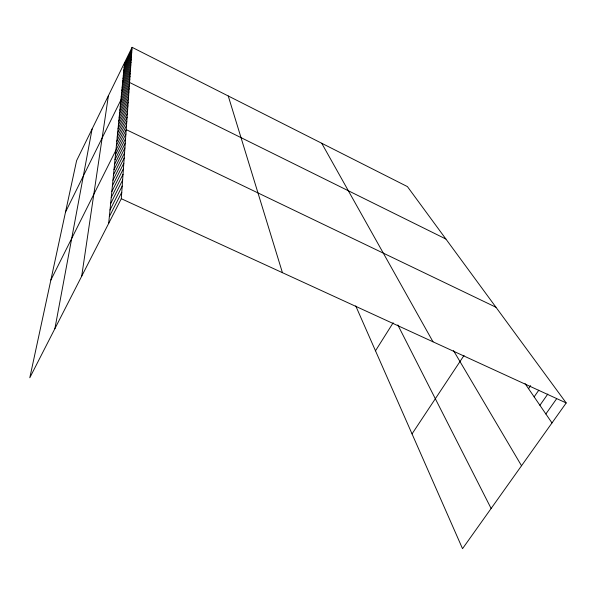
<?xml version="1.0" encoding="UTF-8"?>
<svg xmlns="http://www.w3.org/2000/svg" width="596" height="596" viewBox="0 0 596 596"><rect width="100%" height="100%" fill="white"/><g stroke="black" fill="none" stroke-linecap="round" stroke-linejoin="round"><path stroke-width="0.89" d="M132.081 47.33L76.601 160.659L29.8 377.752L121.301 198.706L132.081 47.33L407.426 186.608L566.2 402.956L462.526 548.67L355.738 305.904M108.673 223.418L124.586 62.632M81.689 276.216L108.405 95.688M54.892 328.657L92.097 129.012M124.341 65.135L131.91 49.684M124.087 67.698L131.738 52.083M123.826 70.313L131.567 54.534M123.566 72.988L131.388 57.045M123.297 75.722L131.202 59.615M123.014 78.516L131.016 62.245M122.731 81.384L130.829 64.927M122.441 84.312L130.628 67.683M122.15 87.314L130.427 70.499M121.845 90.383L130.226 73.382M121.532 93.527L130.017 76.34M121.211 96.753L129.801 79.372M65.523 212.049L129.578 82.479L445.905 239.033M120.556 103.346L129.354 85.563M120.228 106.721L129.131 88.737M119.885 110.171L128.9 91.978M119.535 113.717L128.661 95.315M119.17 117.352L128.423 98.727M118.805 121.077L128.17 102.236M118.425 124.907L127.916 105.835M118.038 128.84L127.648 109.537M117.636 132.878L127.38 113.337M117.226 137.028L127.104 117.241M116.801 141.289L126.814 121.256M116.369 145.677L126.523 125.391M50.861 280.06L126.218 129.637L495.961 307.253M115.46 154.841L125.912 134.011M114.991 159.624L125.585 138.518M114.499 164.548L125.257 143.159M114 169.622L124.914 147.95M113.478 174.859L124.564 152.881M112.949 180.26L124.206 157.97M112.398 185.833L123.826 163.23M111.825 191.584L123.439 168.661M111.236 197.529L123.044 174.27M110.632 203.676L122.627 180.066M109.999 210.03L122.202 186.064M109.351 216.609L121.763 192.277M375.487 350.813L393.151 322.786M412.037 433.888L464.038 355.425M528.533 388.681L530.649 385.634M534.143 396.862L538.799 390.194M539.909 405.295L547.813 394.045M545.861 413.974L556.59 398.798M121.301 198.706L566.2 402.956M525.069 383.623L551.993 422.929M453.534 350.634L521.522 465.744M321.713 143.249L433.016 341.813M397.815 324.932L491.119 508.477M228.246 95.978L282.43 272.677"/></g></svg>
